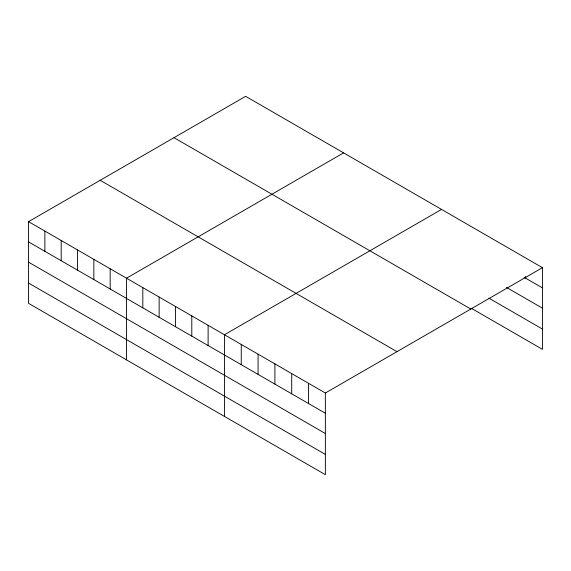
<?xml version="1.0" encoding="UTF-8"?>
<svg xmlns="http://www.w3.org/2000/svg" width="571" height="571" viewBox="0 0 571 571"><rect width="100%" height="100%" fill="white"/><g stroke="black" fill="none" stroke-linecap="round" stroke-linejoin="round"><path stroke-width="0.86" d="M28.55 221.655L325.356 393.019L325.356 474.679L28.55 303.322L28.55 221.655L245.644 96.321L542.45 267.678L542.45 349.345L471.353 308.29M343.592 152.871L126.498 278.205L126.498 359.873M441.533 209.414L224.439 334.756L224.439 416.416M325.356 393.019L542.45 267.678M524.099 277.313L542.45 287.905M506.52 287.434L542.45 308.176M488.933 298.169L542.45 329.067M174.005 137.682L470.811 309.039M100.189 180.293L396.995 351.657M28.55 241.883L325.356 413.24M28.55 262.16L325.356 433.517M28.55 283.045L325.356 454.409M525.634 276.435L525.634 278.191M308.533 383.305L308.533 403.533M291.717 373.598L291.717 393.819M274.901 363.884L274.901 384.112M258.078 354.177L258.078 374.405M241.262 344.463L241.262 364.691M208.115 325.327L208.115 345.555M191.792 315.906L191.792 336.133M175.468 306.484L175.468 326.705M159.145 297.056L159.145 317.283M142.821 287.634L142.821 307.855M110.174 268.784L110.174 289.005M93.844 259.355L93.844 279.583M77.52 249.934L77.52 270.162M61.197 240.505L61.197 260.733M44.873 231.084L44.873 251.311"/></g></svg>
